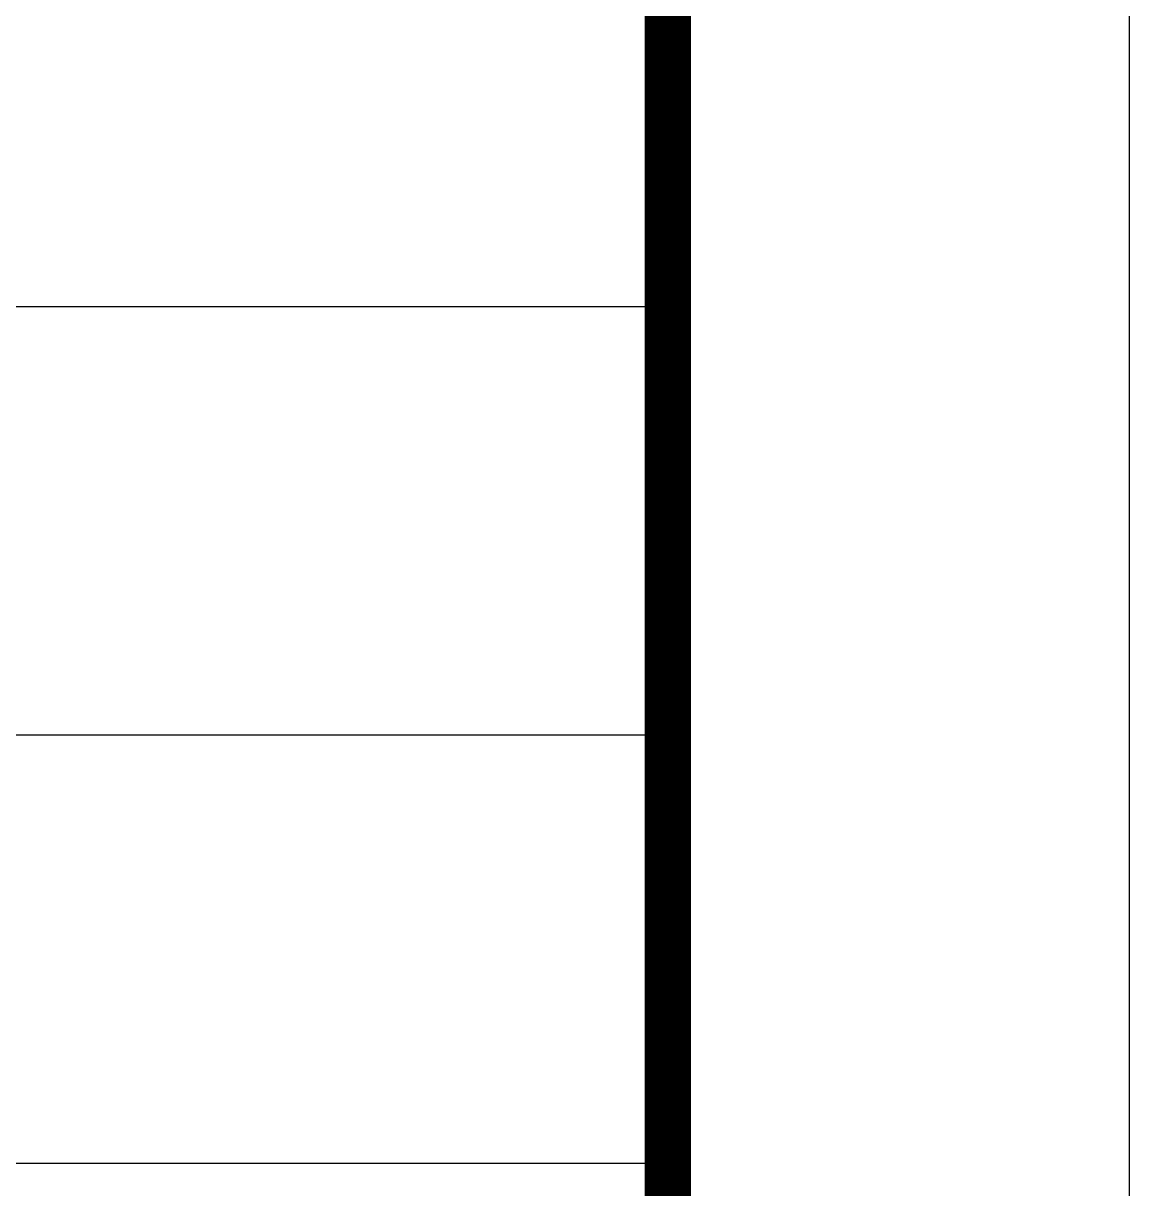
# Model space of a CAD drawing. Header units: millimetres. Extents: x 684779 to 686470, y 2544898 to 2545979.
# Drawn here: x 686445.61 to 686469.57, y 2545616.86 to 2545642.11 of the extents above; entities that cross this region are included whole.
import ezdxf

# ---------------------------------------------------------------- set-up
doc = ezdxf.new("R2010")
doc.units = ezdxf.units.MM
doc.layers.add('14', color=14, linetype='Continuous')
doc.layers.add('PUB_TITLE', color=4, linetype='Continuous')

# ---------------------------------------------------------------- blocks, each defined once
blk = doc.blocks.new('43TGREGEHE')
at = {"layer": '14', "color": 14}
for p, q in [((685733.103, 2545618.418), (685811.758, 2545618.418)), ((685733.103, 2545610.552), (685811.758, 2545610.552)), ((685733.103, 2545602.687), (685811.758, 2545602.687))]:
    blk.add_line(p, q, dxfattribs=at)

msp = doc.modelspace()

# ---------------------------------------------------------------- linework, layer by layer
at = {"layer": 'PUB_TITLE', "linetype": 'Continuous'}
msp.add_lwpolyline([(685875.569, 2545510.885), (686469.569, 2545510.885), (686469.569, 2545930.885), (685875.569, 2545930.885)], close=True, dxfattribs=at)
at = {"layer": 'PUB_TITLE'}
msp.add_lwpolyline([(685875.569, 2545510.885), (686469.569, 2545510.885), (686469.569, 2545930.885), (685875.569, 2545930.885)], close=True, dxfattribs=at)
at = {"layer": 'PUB_TITLE', "linetype": 'Continuous', "const_width": 1}
msp.add_lwpolyline([(685900.569, 2545520.885), (686459.569, 2545520.885), (686459.569, 2545920.885), (685900.569, 2545920.885)], close=True, dxfattribs=at)
at = {"layer": 'PUB_TITLE', "const_width": 1}
msp.add_lwpolyline([(685900.569, 2545520.885), (686459.569, 2545520.885), (686459.569, 2545920.885), (685900.569, 2545920.885)], close=True, dxfattribs=at)

# ---------------------------------------------------------------- block references
at = {"xscale": 1.179999999999999, "yscale": 1.179999999999999, "zscale": 1.179999999999999}
msp.add_blockref('43TGREGEHE', (-122798.107, -458193.759), dxfattribs=at)

doc.saveas('drawing.dxf')
